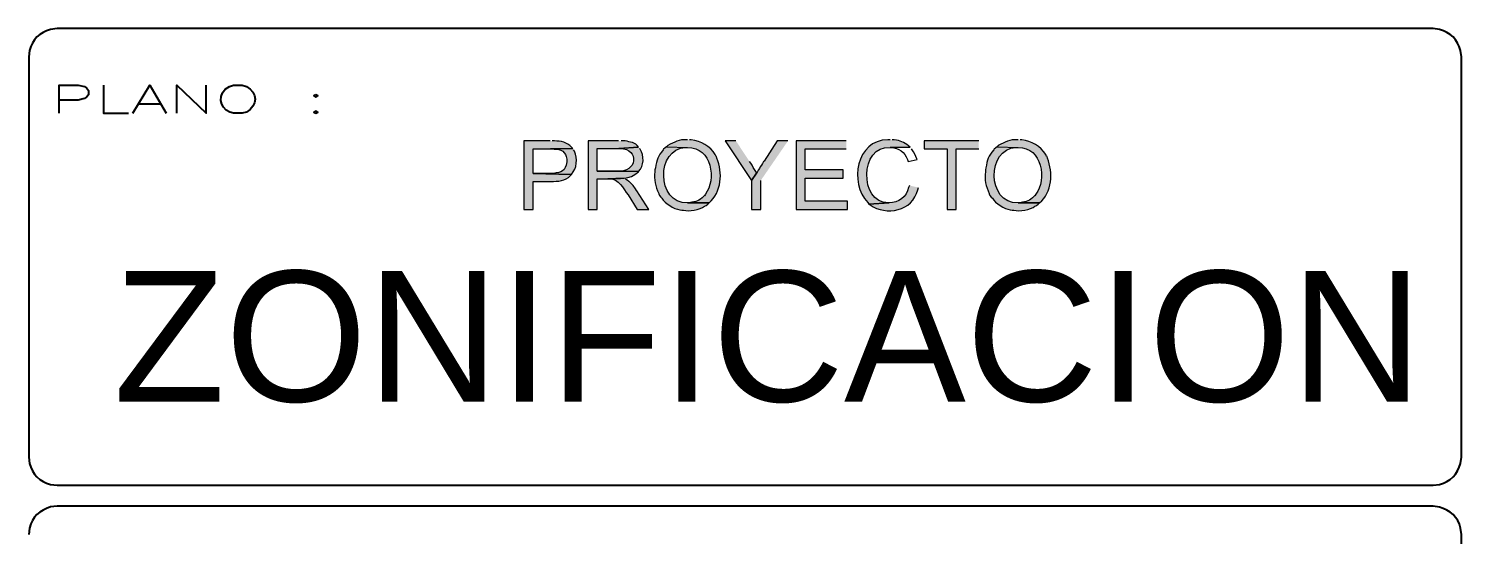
# Model space of a CAD drawing. Header units: millimetres. Extents: x -3 to 3438, y -2371 to 140.
# Drawn here: x 541.4 to 568.79, y -55.98 to -46.3 of the extents above; entities that cross this region are included whole.
import ezdxf

# ---------------------------------------------------------------- set-up
doc = ezdxf.new("R2010")
doc.units = ezdxf.units.MM
doc.layers.get('0').update_dxf_attribs({"color": 3})
doc.layers.add('1- 3', color=3, linetype='Continuous')
doc.styles.get("Standard").update_dxf_attribs({"font": 'arial.ttf'})

msp = doc.modelspace()

# ---------------------------------------------------------------- hatches: boundary and pattern name
at = {"layer": '1- 3'}
h = msp.add_hatch(color=256, dxfattribs=at)
edge = h.paths.add_edge_path()
edge.add_spline(control_points=[(551.364, -48.451), (551.364, -48.451), (550.866, -48.451), (550.866, -48.451), (550.866, -48.451), (550.866, -49.763), (550.866, -49.763), (550.866, -49.763), (551.04, -49.763), (551.04, -49.763), (551.04, -49.763), (551.04, -49.226), (551.04, -49.226), (551.04, -49.226), (551.38, -49.226), (551.38, -49.226), (551.517, -49.23), (551.656, -49.213), (551.759, -49.115), (551.759, -49.115), (551.775, -49.091), (551.775, -49.091), (551.775, -49.091), (551.04, -49.075), (551.04, -49.075), (551.04, -49.075), (551.04, -48.602), (551.04, -48.602), (551.04, -48.602), (551.372, -48.602), (551.372, -48.602), (551.372, -48.602), (551.799, -48.594), (551.799, -48.594), (551.799, -48.594), (551.775, -48.57), (551.775, -48.57), (551.695, -48.474), (551.568, -48.456), (551.451, -48.451), (551.451, -48.451), (551.404, -48.451), (551.404, -48.451)], knot_values=[0, 0, 0, 0, 0.035278, 0.035278, 0.035278, 0.070556, 0.070556, 0.070556, 0.105833, 0.105833, 0.105833, 0.141111, 0.141111, 0.141111, 0.176389, 0.176389, 0.176389, 0.211667, 0.211667, 0.211667, 0.246944, 0.246944, 0.246944, 0.282222, 0.282222, 0.282222, 0.3175, 0.3175, 0.3175, 0.352778, 0.352778, 0.352778, 0.388056, 0.388056, 0.388056, 0.423333, 0.423333, 0.423333, 0.458611, 0.458611, 0.458611, 0.493889, 0.493889, 0.493889, 0.493889], degree=3, periodic=0)
edge.add_line((551.404, -48.451), (551.364, -48.451))
h = msp.add_hatch(color=256, dxfattribs=at)
edge = h.paths.add_edge_path()
edge.add_spline(control_points=[(552.675, -48.451), (552.675, -48.451), (552.091, -48.451), (552.091, -48.451), (552.091, -48.451), (552.091, -49.763), (552.091, -49.763), (552.091, -49.763), (552.265, -49.763), (552.265, -49.763), (552.265, -49.763), (552.265, -49.178), (552.265, -49.178), (552.265, -49.178), (552.47, -49.178), (552.47, -49.178), (552.709, -49.159), (552.873, -49.202), (553.054, -49.044), (553.054, -49.044), (553.054, -49.036), (553.054, -49.036), (553.054, -49.036), (552.265, -49.028), (552.265, -49.028), (552.265, -49.028), (552.265, -48.594), (552.265, -48.594), (552.265, -48.594), (552.683, -48.594), (552.683, -48.594), (552.683, -48.594), (553.054, -48.57), (553.054, -48.57), (553.054, -48.57), (553.031, -48.538), (553.031, -48.538), (553.031, -48.538), (553.007, -48.515), (553.007, -48.515), (553.007, -48.515), (552.944, -48.483), (552.944, -48.483), (552.944, -48.483), (552.936, -48.483), (552.936, -48.483), (552.936, -48.483), (552.873, -48.467), (552.873, -48.467), (552.873, -48.467), (552.841, -48.459), (552.841, -48.459), (552.841, -48.459), (552.802, -48.451), (552.802, -48.451), (552.802, -48.451), (552.723, -48.451), (552.723, -48.451)], knot_values=[0, 0, 0, 0, 0.035278, 0.035278, 0.035278, 0.070556, 0.070556, 0.070556, 0.105833, 0.105833, 0.105833, 0.141111, 0.141111, 0.141111, 0.176389, 0.176389, 0.176389, 0.211667, 0.211667, 0.211667, 0.246944, 0.246944, 0.246944, 0.282222, 0.282222, 0.282222, 0.3175, 0.3175, 0.3175, 0.352778, 0.352778, 0.352778, 0.388056, 0.388056, 0.388056, 0.423333, 0.423333, 0.423333, 0.458611, 0.458611, 0.458611, 0.493889, 0.493889, 0.493889, 0.529167, 0.529167, 0.529167, 0.564444, 0.564444, 0.564444, 0.599722, 0.599722, 0.599722, 0.635, 0.635, 0.635, 0.670278, 0.670278, 0.670278, 0.670278], degree=3, periodic=0)
edge.add_line((552.723, -48.451), (552.675, -48.451))
h = msp.add_hatch(color=256, dxfattribs=at)
edge = h.paths.add_edge_path()
edge.add_spline(control_points=[(553.994, -48.428), (553.994, -48.428), (553.987, -48.428), (553.987, -48.428), (553.828, -48.423), (553.749, -48.47), (553.615, -48.538), (553.615, -48.538), (553.592, -48.562), (553.592, -48.562), (553.592, -48.562), (553.994, -48.578), (553.994, -48.578), (554.459, -48.563), (554.548, -49.201), (554.334, -49.47), (554.334, -49.47), (554.318, -49.502), (554.318, -49.502), (554.318, -49.502), (554.31, -49.502), (554.31, -49.502), (554.199, -49.611), (554.174, -49.606), (554.026, -49.636), (554.026, -49.636), (553.994, -49.636), (553.994, -49.636), (553.994, -49.636), (554.405, -49.636), (554.405, -49.636), (554.643, -49.434), (554.671, -49.057), (554.555, -48.783), (554.555, -48.783), (554.547, -48.752), (554.547, -48.752), (554.547, -48.752), (554.539, -48.752), (554.539, -48.752), (554.539, -48.752), (554.524, -48.712), (554.524, -48.712), (554.426, -48.55), (554.25, -48.453), (554.066, -48.428), (554.066, -48.428), (554.034, -48.428), (554.034, -48.428)], knot_values=[0, 0, 0, 0, 0.035278, 0.035278, 0.035278, 0.070556, 0.070556, 0.070556, 0.105833, 0.105833, 0.105833, 0.141111, 0.141111, 0.141111, 0.176389, 0.176389, 0.176389, 0.211667, 0.211667, 0.211667, 0.246944, 0.246944, 0.246944, 0.282222, 0.282222, 0.282222, 0.3175, 0.3175, 0.3175, 0.352778, 0.352778, 0.352778, 0.388056, 0.388056, 0.388056, 0.423333, 0.423333, 0.423333, 0.458611, 0.458611, 0.458611, 0.493889, 0.493889, 0.493889, 0.529167, 0.529167, 0.529167, 0.564444, 0.564444, 0.564444, 0.564444], degree=3, periodic=0)
edge.add_line((554.034, -48.428), (553.994, -48.428))
h = msp.add_hatch(color=256, dxfattribs=at)
edge = h.paths.add_edge_path()
edge.add_spline(control_points=[(554.919, -48.451), (554.919, -48.451), (554.713, -48.451), (554.713, -48.451), (554.713, -48.451), (555.219, -49.21), (555.219, -49.21), (555.219, -49.21), (555.314, -49.068), (555.314, -49.068), (555.314, -49.068), (555.298, -49.036), (555.298, -49.036), (555.266, -48.995), (555.235, -48.928), (555.203, -48.878), (555.203, -48.878), (555.179, -48.846), (555.179, -48.846)], knot_values=[0, 0, 0, 0, 0.035278, 0.035278, 0.035278, 0.070556, 0.070556, 0.070556, 0.105833, 0.105833, 0.105833, 0.141111, 0.141111, 0.141111, 0.176389, 0.176389, 0.176389, 0.211667, 0.211667, 0.211667, 0.211667], degree=3, periodic=0)
edge.add_line((555.179, -48.846), (554.919, -48.451))
for points in [[(555.914, -48.451), (555.709, -48.451), (555.456, -48.839), (555.448, -48.846), (555.424, -48.886), (555.408, -48.918), (555.385, -48.949), (555.369, -48.981), (555.345, -49.012), (555.329, -49.036), (555.314, -49.068), (555.219, -49.21), (555.219, -49.763), (555.393, -49.763), (555.393, -49.21)], [(557.028, -48.451), (556.072, -48.451), (556.072, -49.763), (557.051, -49.763), (557.051, -49.605), (556.246, -49.605), (556.246, -49.162), (556.972, -49.162), (556.972, -49.004), (556.246, -49.004), (556.246, -48.602), (557.028, -48.602)], [(559.563, -48.451), (558.521, -48.451), (558.521, -48.602), (558.955, -48.602), (558.955, -49.763), (559.129, -49.763), (559.129, -48.602), (559.563, -48.602)]]:
    msp.add_hatch(color=256, dxfattribs=at).paths.add_polyline_path(points)
h = msp.add_hatch(color=256, dxfattribs=at)
edge = h.paths.add_edge_path()
edge.add_spline(control_points=[(557.865, -48.428), (557.865, -48.428), (557.825, -48.428), (557.825, -48.428), (557.217, -48.437), (557.081, -49.254), (557.438, -49.628), (557.438, -49.628), (557.462, -49.66), (557.462, -49.66), (557.462, -49.66), (557.849, -49.636), (557.849, -49.636), (557.849, -49.636), (557.833, -49.636), (557.833, -49.636), (557.272, -49.643), (557.284, -48.526), (557.865, -48.578), (557.865, -48.578), (558.252, -48.57), (558.252, -48.57), (558.252, -48.57), (558.22, -48.546), (558.22, -48.546), (558.119, -48.477), (558.068, -48.448), (557.944, -48.428), (557.944, -48.428), (557.904, -48.428), (557.904, -48.428)], knot_values=[0, 0, 0, 0, 0.035278, 0.035278, 0.035278, 0.070556, 0.070556, 0.070556, 0.105833, 0.105833, 0.105833, 0.141111, 0.141111, 0.141111, 0.176389, 0.176389, 0.176389, 0.211667, 0.211667, 0.211667, 0.246944, 0.246944, 0.246944, 0.282222, 0.282222, 0.282222, 0.3175, 0.3175, 0.3175, 0.352778, 0.352778, 0.352778, 0.352778], degree=3, periodic=0)
edge.add_line((557.904, -48.428), (557.865, -48.428))
h = msp.add_hatch(color=256, dxfattribs=at)
edge = h.paths.add_edge_path()
edge.add_spline(control_points=[(560.314, -48.428), (560.314, -48.428), (560.306, -48.428), (560.306, -48.428), (560.148, -48.423), (560.068, -48.47), (559.934, -48.538), (559.934, -48.538), (559.911, -48.562), (559.911, -48.562), (559.911, -48.562), (560.314, -48.578), (560.314, -48.578), (560.778, -48.563), (560.867, -49.201), (560.653, -49.47), (560.653, -49.47), (560.637, -49.502), (560.637, -49.502), (560.637, -49.502), (560.63, -49.502), (560.63, -49.502), (560.518, -49.611), (560.493, -49.606), (560.345, -49.636), (560.345, -49.636), (560.314, -49.636), (560.314, -49.636), (560.314, -49.636), (560.724, -49.636), (560.724, -49.636), (560.962, -49.434), (560.99, -49.057), (560.874, -48.783), (560.874, -48.783), (560.867, -48.752), (560.867, -48.752), (560.867, -48.752), (560.859, -48.752), (560.859, -48.752), (560.859, -48.752), (560.843, -48.712), (560.843, -48.712), (560.745, -48.55), (560.569, -48.453), (560.385, -48.428), (560.385, -48.428), (560.353, -48.428), (560.353, -48.428)], knot_values=[0, 0, 0, 0, 0.035278, 0.035278, 0.035278, 0.070556, 0.070556, 0.070556, 0.105833, 0.105833, 0.105833, 0.141111, 0.141111, 0.141111, 0.176389, 0.176389, 0.176389, 0.211667, 0.211667, 0.211667, 0.246944, 0.246944, 0.246944, 0.282222, 0.282222, 0.282222, 0.3175, 0.3175, 0.3175, 0.352778, 0.352778, 0.352778, 0.388056, 0.388056, 0.388056, 0.423333, 0.423333, 0.423333, 0.458611, 0.458611, 0.458611, 0.493889, 0.493889, 0.493889, 0.529167, 0.529167, 0.529167, 0.564444, 0.564444, 0.564444, 0.564444], degree=3, periodic=0)
edge.add_line((560.353, -48.428), (560.314, -48.428))
h = msp.add_hatch(color=256, dxfattribs=at)
edge = h.paths.add_edge_path()
edge.add_spline(control_points=[(551.799, -48.594), (551.799, -48.594), (551.372, -48.602), (551.372, -48.602), (551.372, -48.602), (551.396, -48.602), (551.396, -48.602), (551.396, -48.602), (551.443, -48.609), (551.443, -48.609), (551.577, -48.596), (551.663, -48.667), (551.688, -48.799), (551.688, -48.799), (551.688, -48.854), (551.688, -48.854), (551.657, -49.034), (551.587, -49.047), (551.427, -49.075), (551.427, -49.075), (551.04, -49.075), (551.04, -49.075), (551.04, -49.075), (551.775, -49.091), (551.775, -49.091), (551.878, -48.978), (551.897, -48.787), (551.83, -48.649), (551.83, -48.649), (551.814, -48.625), (551.814, -48.625)], knot_values=[0, 0, 0, 0, 0.035278, 0.035278, 0.035278, 0.070556, 0.070556, 0.070556, 0.105833, 0.105833, 0.105833, 0.141111, 0.141111, 0.141111, 0.176389, 0.176389, 0.176389, 0.211667, 0.211667, 0.211667, 0.246944, 0.246944, 0.246944, 0.282222, 0.282222, 0.282222, 0.3175, 0.3175, 0.3175, 0.352778, 0.352778, 0.352778, 0.352778], degree=3, periodic=0)
edge.add_line((551.814, -48.625), (551.799, -48.594))
h = msp.add_hatch(color=256, dxfattribs=at)
edge = h.paths.add_edge_path()
edge.add_spline(control_points=[(553.054, -48.57), (553.054, -48.57), (552.683, -48.594), (552.683, -48.594), (552.683, -48.594), (552.699, -48.594), (552.699, -48.594), (553.095, -48.598), (553.023, -49.076), (552.644, -49.028), (552.644, -49.028), (552.265, -49.028), (552.265, -49.028), (552.265, -49.028), (553.054, -49.036), (553.054, -49.036), (553.167, -48.929), (553.168, -48.735), (553.086, -48.609), (553.086, -48.609), (553.078, -48.594), (553.078, -48.594)], knot_values=[0, 0, 0, 0, 0.035278, 0.035278, 0.035278, 0.070556, 0.070556, 0.070556, 0.105833, 0.105833, 0.105833, 0.141111, 0.141111, 0.141111, 0.176389, 0.176389, 0.176389, 0.211667, 0.211667, 0.211667, 0.246944, 0.246944, 0.246944, 0.246944], degree=3, periodic=0)
edge.add_line((553.078, -48.594), (553.054, -48.57))
h = msp.add_hatch(color=256, dxfattribs=at)
edge = h.paths.add_edge_path()
edge.add_spline(control_points=[(553.592, -48.562), (553.592, -48.562), (553.568, -48.586), (553.568, -48.586), (553.568, -48.586), (553.536, -48.609), (553.536, -48.609), (553.536, -48.609), (553.528, -48.625), (553.528, -48.625), (553.426, -48.74), (553.407, -48.817), (553.378, -48.965), (553.378, -48.965), (553.37, -49.004), (553.37, -49.004), (553.37, -49.004), (553.37, -49.044), (553.37, -49.044), (553.345, -49.184), (553.382, -49.328), (553.442, -49.455), (553.442, -49.455), (553.442, -49.463), (553.442, -49.463), (553.442, -49.463), (553.457, -49.494), (553.457, -49.494), (553.457, -49.494), (553.481, -49.526), (553.481, -49.526), (553.481, -49.526), (553.505, -49.549), (553.505, -49.549), (553.552, -49.645), (553.738, -49.752), (553.844, -49.771), (553.844, -49.771), (553.884, -49.778), (553.884, -49.778), (553.884, -49.778), (553.915, -49.778), (553.915, -49.778), (554.019, -49.806), (554.233, -49.765), (554.318, -49.7), (554.318, -49.7), (554.35, -49.684), (554.35, -49.684), (554.35, -49.684), (554.382, -49.66), (554.382, -49.66), (554.382, -49.66), (554.405, -49.636), (554.405, -49.636), (554.405, -49.636), (553.994, -49.636), (553.994, -49.636), (553.391, -49.654), (553.394, -48.593), (553.955, -48.578), (553.955, -48.578), (553.994, -48.578), (553.994, -48.578)], knot_values=[0, 0, 0, 0, 0.035278, 0.035278, 0.035278, 0.070556, 0.070556, 0.070556, 0.105833, 0.105833, 0.105833, 0.141111, 0.141111, 0.141111, 0.176389, 0.176389, 0.176389, 0.211667, 0.211667, 0.211667, 0.246944, 0.246944, 0.246944, 0.282222, 0.282222, 0.282222, 0.3175, 0.3175, 0.3175, 0.352778, 0.352778, 0.352778, 0.388056, 0.388056, 0.388056, 0.423333, 0.423333, 0.423333, 0.458611, 0.458611, 0.458611, 0.493889, 0.493889, 0.493889, 0.529167, 0.529167, 0.529167, 0.564444, 0.564444, 0.564444, 0.599722, 0.599722, 0.599722, 0.635, 0.635, 0.635, 0.670278, 0.670278, 0.670278, 0.705556, 0.705556, 0.705556, 0.740833, 0.740833, 0.740833, 0.740833], degree=3, periodic=0)
edge.add_line((553.994, -48.578), (553.592, -48.562))
h = msp.add_hatch(color=256, dxfattribs=at)
edge = h.paths.add_edge_path()
edge.add_spline(control_points=[(559.911, -48.562), (559.911, -48.562), (559.887, -48.586), (559.887, -48.586), (559.887, -48.586), (559.855, -48.609), (559.855, -48.609), (559.855, -48.609), (559.848, -48.625), (559.848, -48.625), (559.745, -48.74), (559.726, -48.817), (559.697, -48.965), (559.697, -48.965), (559.69, -49.004), (559.69, -49.004), (559.69, -49.004), (559.69, -49.044), (559.69, -49.044), (559.664, -49.184), (559.701, -49.328), (559.761, -49.455), (559.761, -49.455), (559.761, -49.463), (559.761, -49.463), (559.761, -49.463), (559.776, -49.494), (559.776, -49.494), (559.776, -49.494), (559.8, -49.526), (559.8, -49.526), (559.8, -49.526), (559.824, -49.549), (559.824, -49.549), (559.871, -49.645), (560.057, -49.752), (560.164, -49.771), (560.164, -49.771), (560.203, -49.778), (560.203, -49.778), (560.203, -49.778), (560.235, -49.778), (560.235, -49.778), (560.338, -49.806), (560.552, -49.765), (560.637, -49.7), (560.637, -49.7), (560.669, -49.684), (560.669, -49.684), (560.669, -49.684), (560.701, -49.66), (560.701, -49.66), (560.701, -49.66), (560.724, -49.636), (560.724, -49.636), (560.724, -49.636), (560.314, -49.636), (560.314, -49.636), (559.71, -49.654), (559.713, -48.593), (560.274, -48.578), (560.274, -48.578), (560.314, -48.578), (560.314, -48.578)], knot_values=[0, 0, 0, 0, 0.035278, 0.035278, 0.035278, 0.070556, 0.070556, 0.070556, 0.105833, 0.105833, 0.105833, 0.141111, 0.141111, 0.141111, 0.176389, 0.176389, 0.176389, 0.211667, 0.211667, 0.211667, 0.246944, 0.246944, 0.246944, 0.282222, 0.282222, 0.282222, 0.3175, 0.3175, 0.3175, 0.352778, 0.352778, 0.352778, 0.388056, 0.388056, 0.388056, 0.423333, 0.423333, 0.423333, 0.458611, 0.458611, 0.458611, 0.493889, 0.493889, 0.493889, 0.529167, 0.529167, 0.529167, 0.564444, 0.564444, 0.564444, 0.599722, 0.599722, 0.599722, 0.635, 0.635, 0.635, 0.670278, 0.670278, 0.670278, 0.705556, 0.705556, 0.705556, 0.740833, 0.740833, 0.740833, 0.740833], degree=3, periodic=0)
edge.add_line((560.314, -48.578), (559.911, -48.562))
h = msp.add_hatch(color=256, dxfattribs=at)
edge = h.paths.add_edge_path()
edge.add_spline(control_points=[(552.77, -49.162), (552.77, -49.162), (552.47, -49.178), (552.47, -49.178), (552.47, -49.178), (552.502, -49.178), (552.502, -49.178), (552.679, -49.167), (552.764, -49.365), (552.857, -49.486), (552.857, -49.486), (553.031, -49.763), (553.031, -49.763), (553.031, -49.763), (553.252, -49.763), (553.252, -49.763), (553.252, -49.763), (553.023, -49.407), (553.023, -49.407), (553.023, -49.407), (553.015, -49.399), (553.015, -49.399), (553.015, -49.399), (552.999, -49.368), (552.999, -49.368), (552.999, -49.368), (552.952, -49.305), (552.952, -49.305), (552.952, -49.305), (552.881, -49.233), (552.881, -49.233), (552.881, -49.233), (552.873, -49.226), (552.873, -49.226), (552.873, -49.226), (552.841, -49.202), (552.841, -49.202), (552.841, -49.202), (552.81, -49.186), (552.81, -49.186)], knot_values=[0, 0, 0, 0, 0.035278, 0.035278, 0.035278, 0.070556, 0.070556, 0.070556, 0.105833, 0.105833, 0.105833, 0.141111, 0.141111, 0.141111, 0.176389, 0.176389, 0.176389, 0.211667, 0.211667, 0.211667, 0.246944, 0.246944, 0.246944, 0.282222, 0.282222, 0.282222, 0.3175, 0.3175, 0.3175, 0.352778, 0.352778, 0.352778, 0.388056, 0.388056, 0.388056, 0.423333, 0.423333, 0.423333, 0.458611, 0.458611, 0.458611, 0.458611], degree=3, periodic=0)
edge.add_line((552.81, -49.186), (552.77, -49.162))
h = msp.add_hatch(color=256, dxfattribs=at)
edge = h.paths.add_edge_path()
edge.add_spline(control_points=[(558.236, -49.305), (558.236, -49.305), (558.22, -49.344), (558.22, -49.344), (558.186, -49.518), (558.025, -49.639), (557.849, -49.636), (557.849, -49.636), (557.462, -49.66), (557.462, -49.66), (557.462, -49.66), (557.486, -49.676), (557.486, -49.676), (557.79, -49.89), (558.3, -49.797), (558.394, -49.384), (558.394, -49.384), (558.41, -49.344), (558.41, -49.344)], knot_values=[0, 0, 0, 0, 0.035278, 0.035278, 0.035278, 0.070556, 0.070556, 0.070556, 0.105833, 0.105833, 0.105833, 0.141111, 0.141111, 0.141111, 0.176389, 0.176389, 0.176389, 0.211667, 0.211667, 0.211667, 0.211667], degree=3, periodic=0)
edge.add_line((558.41, -49.344), (558.236, -49.305))

# ---------------------------------------------------------------- linework, layer by layer
at = {"layer": '1- 3', "lineweight": 25}
for points in [[(568.252, -46.303), (541.941, -46.303)], [(541.396, -46.84), (541.396, -54.502)], [(568.789, -54.502), (568.789, -46.84)], [(541.98, -47.922), (541.98, -47.385), (542.344, -47.385), (542.462, -47.409), (542.502, -47.433), (542.541, -47.488), (542.541, -47.567), (542.502, -47.614), (542.462, -47.638), (542.344, -47.669), (541.98, -47.669)], [(542.825, -47.385), (542.825, -47.922), (543.307, -47.922)], [(543.386, -47.922), (543.71, -47.385), (544.026, -47.922)], [(544.231, -47.922), (544.231, -47.385), (544.792, -47.922), (544.792, -47.385)], [(546.885, -47.567), (546.846, -47.591), (546.885, -47.614), (546.925, -47.591), (546.885, -47.567)], [(543.505, -47.741), (543.908, -47.741)], [(546.885, -47.875), (546.846, -47.899), (546.885, -47.922), (546.925, -47.899), (546.885, -47.875)], [(541.941, -55.039), (568.252, -55.039)], [(568.252, -55.442), (541.941, -55.442)], [(568.789, -68.933), (568.789, -55.979)]]:
    msp.add_lwpolyline(points, dxfattribs=at)
at = {"layer": '1- 3', "lineweight": 0}
for points in [[(555.914, -48.451), (555.709, -48.451), (555.456, -48.839), (555.448, -48.846), (555.424, -48.886), (555.408, -48.918), (555.385, -48.949), (555.369, -48.981), (555.345, -49.012), (555.329, -49.036), (555.314, -49.068), (555.219, -49.21), (555.219, -49.763), (555.393, -49.763), (555.393, -49.21)], [(557.028, -48.451), (556.072, -48.451), (556.072, -49.763), (557.051, -49.763), (557.051, -49.605), (556.246, -49.605), (556.246, -49.162), (556.972, -49.162), (556.972, -49.004), (556.246, -49.004), (556.246, -48.602), (557.028, -48.602)], [(559.563, -48.451), (558.521, -48.451), (558.521, -48.602), (558.955, -48.602), (558.955, -49.763), (559.129, -49.763), (559.129, -48.602), (559.563, -48.602)]]:
    msp.add_lwpolyline(points, dxfattribs=at)
at = {"layer": '1- 3', "lineweight": 25}
for points, knots in [([(541.941, -46.303), (541.941, -46.303), (541.814, -46.319), (541.814, -46.319), (541.607, -46.372), (541.464, -46.514), (541.412, -46.722), (541.412, -46.722), (541.396, -46.84), (541.396, -46.84)], [0, 0, 0, 0, 1, 1, 1, 2, 2, 2, 3, 3, 3, 3]), ([(568.789, -46.84), (568.789, -46.84), (568.773, -46.722), (568.773, -46.722), (568.721, -46.514), (568.578, -46.372), (568.37, -46.319), (568.37, -46.319), (568.252, -46.303), (568.252, -46.303)], [0, 0, 0, 0, 1, 1, 1, 2, 2, 2, 3, 3, 3, 3]), ([(545.314, -47.385), (545.314, -47.385), (545.235, -47.409), (545.235, -47.409), (545.235, -47.409), (545.156, -47.464), (545.156, -47.464), (544.973, -47.639), (545.103, -47.886), (545.314, -47.922), (545.314, -47.922), (545.479, -47.922), (545.479, -47.922), (545.479, -47.922), (545.558, -47.899), (545.558, -47.899), (545.78, -47.778), (545.78, -47.529), (545.558, -47.409), (545.558, -47.409), (545.479, -47.385), (545.479, -47.385), (545.479, -47.385), (545.314, -47.385), (545.314, -47.385)], [0, 0, 0, 0, 1, 1, 1, 2, 2, 2, 3, 3, 3, 4, 4, 4, 5, 5, 5, 6, 6, 6, 7, 7, 7, 8, 8, 8, 8]), ([(541.396, -54.502), (541.396, -54.502), (541.412, -54.621), (541.412, -54.621), (541.464, -54.828), (541.607, -54.971), (541.814, -55.023), (541.814, -55.023), (541.941, -55.039), (541.941, -55.039)], [0, 0, 0, 0, 1, 1, 1, 2, 2, 2, 3, 3, 3, 3]), ([(568.252, -55.039), (568.252, -55.039), (568.37, -55.023), (568.37, -55.023), (568.578, -54.971), (568.721, -54.828), (568.773, -54.621), (568.773, -54.621), (568.789, -54.502), (568.789, -54.502)], [0, 0, 0, 0, 1, 1, 1, 2, 2, 2, 3, 3, 3, 3]), ([(541.941, -55.442), (541.941, -55.442), (541.814, -55.45), (541.814, -55.45), (541.605, -55.53), (541.462, -55.631), (541.412, -55.861), (541.412, -55.861), (541.396, -55.979), (541.396, -55.979)], [0, 0, 0, 0, 1, 1, 1, 2, 2, 2, 3, 3, 3, 3]), ([(568.789, -55.979), (568.789, -55.979), (568.773, -55.861), (568.773, -55.861), (568.73, -55.647), (568.574, -55.513), (568.37, -55.458), (568.37, -55.458), (568.252, -55.442), (568.252, -55.442)], [0, 0, 0, 0, 1, 1, 1, 2, 2, 2, 3, 3, 3, 3])]:
    msp.add_open_spline(points, degree=3, knots=knots, dxfattribs=at)
at = {"layer": '1- 3', "lineweight": 0}
for points, knots in [([(551.364, -48.451), (551.364, -48.451), (550.866, -48.451), (550.866, -48.451), (550.866, -48.451), (550.866, -49.763), (550.866, -49.763), (550.866, -49.763), (551.04, -49.763), (551.04, -49.763), (551.04, -49.763), (551.04, -49.226), (551.04, -49.226), (551.04, -49.226), (551.38, -49.226), (551.38, -49.226), (551.517, -49.23), (551.656, -49.213), (551.759, -49.115), (551.759, -49.115), (551.775, -49.091), (551.775, -49.091), (551.775, -49.091), (551.04, -49.075), (551.04, -49.075), (551.04, -49.075), (551.04, -48.602), (551.04, -48.602), (551.04, -48.602), (551.372, -48.602), (551.372, -48.602), (551.372, -48.602), (551.799, -48.594), (551.799, -48.594), (551.799, -48.594), (551.775, -48.57), (551.775, -48.57), (551.695, -48.474), (551.568, -48.456), (551.451, -48.451), (551.451, -48.451), (551.404, -48.451), (551.404, -48.451)], [0, 0, 0, 0, 1, 1, 1, 2, 2, 2, 3, 3, 3, 4, 4, 4, 5, 5, 5, 6, 6, 6, 7, 7, 7, 8, 8, 8, 9, 9, 9, 10, 10, 10, 11, 11, 11, 12, 12, 12, 13, 13, 13, 14, 14, 14, 14]), ([(552.675, -48.451), (552.675, -48.451), (552.091, -48.451), (552.091, -48.451), (552.091, -48.451), (552.091, -49.763), (552.091, -49.763), (552.091, -49.763), (552.265, -49.763), (552.265, -49.763), (552.265, -49.763), (552.265, -49.178), (552.265, -49.178), (552.265, -49.178), (552.47, -49.178), (552.47, -49.178), (552.709, -49.159), (552.873, -49.202), (553.054, -49.044), (553.054, -49.044), (553.054, -49.036), (553.054, -49.036), (553.054, -49.036), (552.265, -49.028), (552.265, -49.028), (552.265, -49.028), (552.265, -48.594), (552.265, -48.594), (552.265, -48.594), (552.683, -48.594), (552.683, -48.594), (552.683, -48.594), (553.054, -48.57), (553.054, -48.57), (553.054, -48.57), (553.031, -48.538), (553.031, -48.538), (553.031, -48.538), (553.007, -48.515), (553.007, -48.515), (553.007, -48.515), (552.944, -48.483), (552.944, -48.483), (552.944, -48.483), (552.936, -48.483), (552.936, -48.483), (552.936, -48.483), (552.873, -48.467), (552.873, -48.467), (552.873, -48.467), (552.841, -48.459), (552.841, -48.459), (552.841, -48.459), (552.802, -48.451), (552.802, -48.451), (552.802, -48.451), (552.723, -48.451), (552.723, -48.451)], [0, 0, 0, 0, 1, 1, 1, 2, 2, 2, 3, 3, 3, 4, 4, 4, 5, 5, 5, 6, 6, 6, 7, 7, 7, 8, 8, 8, 9, 9, 9, 10, 10, 10, 11, 11, 11, 12, 12, 12, 13, 13, 13, 14, 14, 14, 15, 15, 15, 16, 16, 16, 17, 17, 17, 18, 18, 18, 19, 19, 19, 19]), ([(553.994, -48.428), (553.994, -48.428), (553.987, -48.428), (553.987, -48.428), (553.828, -48.423), (553.749, -48.47), (553.615, -48.538), (553.615, -48.538), (553.592, -48.562), (553.592, -48.562), (553.592, -48.562), (553.994, -48.578), (553.994, -48.578), (554.459, -48.563), (554.548, -49.201), (554.334, -49.47), (554.334, -49.47), (554.318, -49.502), (554.318, -49.502), (554.318, -49.502), (554.31, -49.502), (554.31, -49.502), (554.199, -49.611), (554.174, -49.606), (554.026, -49.636), (554.026, -49.636), (553.994, -49.636), (553.994, -49.636), (553.994, -49.636), (554.405, -49.636), (554.405, -49.636), (554.643, -49.434), (554.671, -49.057), (554.555, -48.783), (554.555, -48.783), (554.547, -48.752), (554.547, -48.752), (554.547, -48.752), (554.539, -48.752), (554.539, -48.752), (554.539, -48.752), (554.524, -48.712), (554.524, -48.712), (554.426, -48.55), (554.25, -48.453), (554.066, -48.428), (554.066, -48.428), (554.034, -48.428), (554.034, -48.428)], [0, 0, 0, 0, 1, 1, 1, 2, 2, 2, 3, 3, 3, 4, 4, 4, 5, 5, 5, 6, 6, 6, 7, 7, 7, 8, 8, 8, 9, 9, 9, 10, 10, 10, 11, 11, 11, 12, 12, 12, 13, 13, 13, 14, 14, 14, 15, 15, 15, 16, 16, 16, 16]), ([(554.919, -48.451), (554.919, -48.451), (554.713, -48.451), (554.713, -48.451), (554.713, -48.451), (555.219, -49.21), (555.219, -49.21), (555.219, -49.21), (555.314, -49.068), (555.314, -49.068), (555.314, -49.068), (555.298, -49.036), (555.298, -49.036), (555.266, -48.995), (555.235, -48.928), (555.203, -48.878), (555.203, -48.878), (555.179, -48.846), (555.179, -48.846)], [0, 0, 0, 0, 1, 1, 1, 2, 2, 2, 3, 3, 3, 4, 4, 4, 5, 5, 5, 6, 6, 6, 6]), ([(557.865, -48.428), (557.865, -48.428), (557.825, -48.428), (557.825, -48.428), (557.217, -48.437), (557.081, -49.254), (557.438, -49.628), (557.438, -49.628), (557.462, -49.66), (557.462, -49.66), (557.462, -49.66), (557.849, -49.636), (557.849, -49.636), (557.849, -49.636), (557.833, -49.636), (557.833, -49.636), (557.272, -49.643), (557.284, -48.526), (557.865, -48.578), (557.865, -48.578), (558.252, -48.57), (558.252, -48.57), (558.252, -48.57), (558.22, -48.546), (558.22, -48.546), (558.119, -48.477), (558.068, -48.448), (557.944, -48.428), (557.944, -48.428), (557.904, -48.428), (557.904, -48.428)], [0, 0, 0, 0, 1, 1, 1, 2, 2, 2, 3, 3, 3, 4, 4, 4, 5, 5, 5, 6, 6, 6, 7, 7, 7, 8, 8, 8, 9, 9, 9, 10, 10, 10, 10]), ([(560.314, -48.428), (560.314, -48.428), (560.306, -48.428), (560.306, -48.428), (560.148, -48.423), (560.068, -48.47), (559.934, -48.538), (559.934, -48.538), (559.911, -48.562), (559.911, -48.562), (559.911, -48.562), (560.314, -48.578), (560.314, -48.578), (560.778, -48.563), (560.867, -49.201), (560.653, -49.47), (560.653, -49.47), (560.637, -49.502), (560.637, -49.502), (560.637, -49.502), (560.63, -49.502), (560.63, -49.502), (560.518, -49.611), (560.493, -49.606), (560.345, -49.636), (560.345, -49.636), (560.314, -49.636), (560.314, -49.636), (560.314, -49.636), (560.724, -49.636), (560.724, -49.636), (560.962, -49.434), (560.99, -49.057), (560.874, -48.783), (560.874, -48.783), (560.867, -48.752), (560.867, -48.752), (560.867, -48.752), (560.859, -48.752), (560.859, -48.752), (560.859, -48.752), (560.843, -48.712), (560.843, -48.712), (560.745, -48.55), (560.569, -48.453), (560.385, -48.428), (560.385, -48.428), (560.353, -48.428), (560.353, -48.428)], [0, 0, 0, 0, 1, 1, 1, 2, 2, 2, 3, 3, 3, 4, 4, 4, 5, 5, 5, 6, 6, 6, 7, 7, 7, 8, 8, 8, 9, 9, 9, 10, 10, 10, 11, 11, 11, 12, 12, 12, 13, 13, 13, 14, 14, 14, 15, 15, 15, 16, 16, 16, 16]), ([(551.799, -48.594), (551.799, -48.594), (551.372, -48.602), (551.372, -48.602), (551.372, -48.602), (551.396, -48.602), (551.396, -48.602), (551.396, -48.602), (551.443, -48.609), (551.443, -48.609), (551.577, -48.596), (551.663, -48.667), (551.688, -48.799), (551.688, -48.799), (551.688, -48.854), (551.688, -48.854), (551.657, -49.034), (551.587, -49.047), (551.427, -49.075), (551.427, -49.075), (551.04, -49.075), (551.04, -49.075), (551.04, -49.075), (551.775, -49.091), (551.775, -49.091), (551.878, -48.978), (551.897, -48.787), (551.83, -48.649), (551.83, -48.649), (551.814, -48.625), (551.814, -48.625)], [0, 0, 0, 0, 1, 1, 1, 2, 2, 2, 3, 3, 3, 4, 4, 4, 5, 5, 5, 6, 6, 6, 7, 7, 7, 8, 8, 8, 9, 9, 9, 10, 10, 10, 10]), ([(553.054, -48.57), (553.054, -48.57), (552.683, -48.594), (552.683, -48.594), (552.683, -48.594), (552.699, -48.594), (552.699, -48.594), (553.095, -48.598), (553.023, -49.076), (552.644, -49.028), (552.644, -49.028), (552.265, -49.028), (552.265, -49.028), (552.265, -49.028), (553.054, -49.036), (553.054, -49.036), (553.167, -48.929), (553.168, -48.735), (553.086, -48.609), (553.086, -48.609), (553.078, -48.594), (553.078, -48.594)], [0, 0, 0, 0, 1, 1, 1, 2, 2, 2, 3, 3, 3, 4, 4, 4, 5, 5, 5, 6, 6, 6, 7, 7, 7, 7]), ([(553.592, -48.562), (553.592, -48.562), (553.568, -48.586), (553.568, -48.586), (553.568, -48.586), (553.536, -48.609), (553.536, -48.609), (553.536, -48.609), (553.528, -48.625), (553.528, -48.625), (553.426, -48.74), (553.407, -48.817), (553.378, -48.965), (553.378, -48.965), (553.37, -49.004), (553.37, -49.004), (553.37, -49.004), (553.37, -49.044), (553.37, -49.044), (553.345, -49.184), (553.382, -49.328), (553.442, -49.455), (553.442, -49.455), (553.442, -49.463), (553.442, -49.463), (553.442, -49.463), (553.457, -49.494), (553.457, -49.494), (553.457, -49.494), (553.481, -49.526), (553.481, -49.526), (553.481, -49.526), (553.505, -49.549), (553.505, -49.549), (553.552, -49.645), (553.738, -49.752), (553.844, -49.771), (553.844, -49.771), (553.884, -49.778), (553.884, -49.778), (553.884, -49.778), (553.915, -49.778), (553.915, -49.778), (554.019, -49.806), (554.233, -49.765), (554.318, -49.7), (554.318, -49.7), (554.35, -49.684), (554.35, -49.684), (554.35, -49.684), (554.382, -49.66), (554.382, -49.66), (554.382, -49.66), (554.405, -49.636), (554.405, -49.636), (554.405, -49.636), (553.994, -49.636), (553.994, -49.636), (553.391, -49.654), (553.394, -48.593), (553.955, -48.578), (553.955, -48.578), (553.994, -48.578), (553.994, -48.578)], [0, 0, 0, 0, 1, 1, 1, 2, 2, 2, 3, 3, 3, 4, 4, 4, 5, 5, 5, 6, 6, 6, 7, 7, 7, 8, 8, 8, 9, 9, 9, 10, 10, 10, 11, 11, 11, 12, 12, 12, 13, 13, 13, 14, 14, 14, 15, 15, 15, 16, 16, 16, 17, 17, 17, 18, 18, 18, 19, 19, 19, 20, 20, 20, 21, 21, 21, 21]), ([(558.252, -48.57), (558.252, -48.57), (557.865, -48.578), (557.865, -48.578), (557.865, -48.578), (557.881, -48.578), (557.881, -48.578), (558.038, -48.581), (558.142, -48.661), (558.197, -48.807), (558.197, -48.807), (558.212, -48.846), (558.212, -48.846), (558.212, -48.846), (558.386, -48.807), (558.386, -48.807), (558.386, -48.807), (558.378, -48.791), (558.378, -48.791), (558.361, -48.748), (558.322, -48.658), (558.291, -48.625), (558.291, -48.625), (558.276, -48.602), (558.276, -48.602)], [0, 0, 0, 0, 1, 1, 1, 2, 2, 2, 3, 3, 3, 4, 4, 4, 5, 5, 5, 6, 6, 6, 7, 7, 7, 8, 8, 8, 8]), ([(559.911, -48.562), (559.911, -48.562), (559.887, -48.586), (559.887, -48.586), (559.887, -48.586), (559.855, -48.609), (559.855, -48.609), (559.855, -48.609), (559.848, -48.625), (559.848, -48.625), (559.745, -48.74), (559.726, -48.817), (559.697, -48.965), (559.697, -48.965), (559.69, -49.004), (559.69, -49.004), (559.69, -49.004), (559.69, -49.044), (559.69, -49.044), (559.664, -49.184), (559.701, -49.328), (559.761, -49.455), (559.761, -49.455), (559.761, -49.463), (559.761, -49.463), (559.761, -49.463), (559.776, -49.494), (559.776, -49.494), (559.776, -49.494), (559.8, -49.526), (559.8, -49.526), (559.8, -49.526), (559.824, -49.549), (559.824, -49.549), (559.871, -49.645), (560.057, -49.752), (560.164, -49.771), (560.164, -49.771), (560.203, -49.778), (560.203, -49.778), (560.203, -49.778), (560.235, -49.778), (560.235, -49.778), (560.338, -49.806), (560.552, -49.765), (560.637, -49.7), (560.637, -49.7), (560.669, -49.684), (560.669, -49.684), (560.669, -49.684), (560.701, -49.66), (560.701, -49.66), (560.701, -49.66), (560.724, -49.636), (560.724, -49.636), (560.724, -49.636), (560.314, -49.636), (560.314, -49.636), (559.71, -49.654), (559.713, -48.593), (560.274, -48.578), (560.274, -48.578), (560.314, -48.578), (560.314, -48.578)], [0, 0, 0, 0, 1, 1, 1, 2, 2, 2, 3, 3, 3, 4, 4, 4, 5, 5, 5, 6, 6, 6, 7, 7, 7, 8, 8, 8, 9, 9, 9, 10, 10, 10, 11, 11, 11, 12, 12, 12, 13, 13, 13, 14, 14, 14, 15, 15, 15, 16, 16, 16, 17, 17, 17, 18, 18, 18, 19, 19, 19, 20, 20, 20, 21, 21, 21, 21]), ([(552.77, -49.162), (552.77, -49.162), (552.47, -49.178), (552.47, -49.178), (552.47, -49.178), (552.502, -49.178), (552.502, -49.178), (552.679, -49.167), (552.764, -49.365), (552.857, -49.486), (552.857, -49.486), (553.031, -49.763), (553.031, -49.763), (553.031, -49.763), (553.252, -49.763), (553.252, -49.763), (553.252, -49.763), (553.023, -49.407), (553.023, -49.407), (553.023, -49.407), (553.015, -49.399), (553.015, -49.399), (553.015, -49.399), (552.999, -49.368), (552.999, -49.368), (552.999, -49.368), (552.952, -49.305), (552.952, -49.305), (552.952, -49.305), (552.881, -49.233), (552.881, -49.233), (552.881, -49.233), (552.873, -49.226), (552.873, -49.226), (552.873, -49.226), (552.841, -49.202), (552.841, -49.202), (552.841, -49.202), (552.81, -49.186), (552.81, -49.186)], [0, 0, 0, 0, 1, 1, 1, 2, 2, 2, 3, 3, 3, 4, 4, 4, 5, 5, 5, 6, 6, 6, 7, 7, 7, 8, 8, 8, 9, 9, 9, 10, 10, 10, 11, 11, 11, 12, 12, 12, 13, 13, 13, 13]), ([(558.236, -49.305), (558.236, -49.305), (558.22, -49.344), (558.22, -49.344), (558.186, -49.518), (558.025, -49.639), (557.849, -49.636), (557.849, -49.636), (557.462, -49.66), (557.462, -49.66), (557.462, -49.66), (557.486, -49.676), (557.486, -49.676), (557.79, -49.89), (558.3, -49.797), (558.394, -49.384), (558.394, -49.384), (558.41, -49.344), (558.41, -49.344)], [0, 0, 0, 0, 1, 1, 1, 2, 2, 2, 3, 3, 3, 4, 4, 4, 5, 5, 5, 6, 6, 6, 6])]:
    msp.add_open_spline(points, degree=3, knots=knots, dxfattribs=at)

# ---------------------------------------------------------------- texts
at = {"insert": (543.019, -50.939), "char_height": 2.5, "attachment_point": 1}
msp.add_mtext_dynamic_manual_height_columns('ZONIFICACION', width=24.24573, gutter_width=12.5, heights=[0], dxfattribs=at)

doc.saveas('drawing.dxf')
